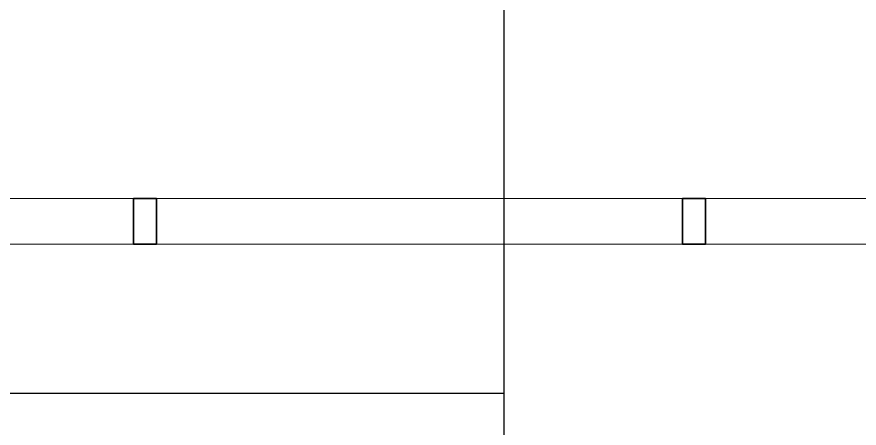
# Model space of a CAD drawing. Header units: millimetres. Extents: x -343543 to 400519, y -115663 to 104219.
# Drawn here: x -171238 to -169397, y -502 to 397 of the extents above; entities that cross this region are included whole.
import ezdxf
from ezdxf.xclip import XClip

# ---------------------------------------------------------------- set-up
doc = ezdxf.new("R2010")
doc.units = ezdxf.units.MM
doc.header["$XCLIPFRAME"] = 0
doc.linetypes.add('XREF MAT BANG TUONG XAY$0$CENTER', pattern=[50.8, 31.75, -6.35, 6.35, -6.35])
doc.layers.get('0').update_dxf_attribs({"color": 231, "lineweight": 0})
for name, color, linetype, lineweight in [('A-SYMBOLS', 10, 'Continuous', 13), ('XREF MAT BANG TUONG XAY$0$01.Xref _MB T1$0$A-DOOR', 8, 'Continuous', 9), ('XREF MAT BANG TUONG XAY$0$01.Xref _MB T1$0$A-WALL', 8, 'Continuous', 35), ('XREF MAT BANG TUONG XAY$0$A-GRID', 8, 'XREF MAT BANG TUONG XAY$0$CENTER', 15)]:
    doc.layers.add(name, color=color, linetype=linetype, lineweight=lineweight)
doc.layers.add('A-TEXT', color=255, linetype='Continuous')

# ---------------------------------------------------------------- blocks, each defined once
blk = doc.blocks.new('XREF MAT BANG TUONG XAY$0$00.xref_IKIGAI_Truc')
at = {"layer": 'XREF MAT BANG TUONG XAY$0$A-GRID', "color": 8, "ltscale": 20}
blk.add_lwpolyline([(-2907.5, 0), (42750, 0)], dxfattribs=at)
blk = doc.blocks.new('XREF MAT BANG TUONG XAY$0$xref_IKIGAI_Cot')
at = {"layer": 'XREF MAT BANG TUONG XAY$0$A-GRID', "color": 8, "ltscale": 20}
blk.add_lwpolyline([(-2907.5, 0), (42750, 0)], dxfattribs=at)
blk = doc.blocks.new('01.Xref _MB T1')
at = {"color": 8}
blk.add_lwpolyline([(39999.98286, 2999.99997), (40000.00012, 19400), (-0.00011, 19399.99891), (0.00011, 2999.99997), (8394.99073, 2999.9999), (8394.99073, -99.99996), (31605.0109, -99.99952), (31605.0109, 3000.00035)], close=True, dxfattribs=at)
at = {"layer": 'XREF MAT BANG TUONG XAY$0$01.Xref _MB T1$0$A-DOOR', "color": 8, "transparency": 33554687}
for points in [[(8294.99073, 1349.99999), (8294.99073, -99.99989), (19999.99989, -100)], [(8394.99073, 1349.99999), (8394.99073, 0.00011), (19999.99989, 0)]]:
    blk.add_lwpolyline(points, dxfattribs=at)
at = {"layer": 'XREF MAT BANG TUONG XAY$0$01.Xref _MB T1$0$A-WALL', "color": 8}
for points in [[(10349.99989, -100.00001), (10349.99989, -0.00001), (10399.99989, -0.00001), (10399.99989, -100.00001)], [(11549.99989, -100.00001), (11549.99989, -0.00001), (11599.99989, -0.00001), (11599.99989, -100.00001)]]:
    blk.add_lwpolyline(points, close=True, dxfattribs=at)
at = {"color": 8}
blk.add_blockref('XREF MAT BANG TUONG XAY$0$00.xref_IKIGAI_Truc', (0.00011, 0), dxfattribs=at)
ref = blk.add_blockref('XREF MAT BANG TUONG XAY$0$xref_IKIGAI_Cot', (-0.00927, -0.00001), dxfattribs=at)
XClip(ref).set_block_clipping_path([(-1610.3425959283, -2225.6693134198), (41829.1295208634, 21555.8819575264)])

msp = doc.modelspace()

# ---------------------------------------------------------------- block references
at = {"layer": 'A-SYMBOLS'}
msp.add_blockref('01.Xref _MB T1', (-181333.1, 0), dxfattribs=at)

# ---------------------------------------------------------------- next in the draw order: linework, layer by layer
at = {"layer": 'A-TEXT'}
for p, q in [((-170173.5, 574.9), (-170173.5, -4624.4)), ((-181358.5, -425.1), (-170173.5, -425.1))]:
    msp.add_line(p, q, dxfattribs=at)

doc.saveas('drawing.dxf')
